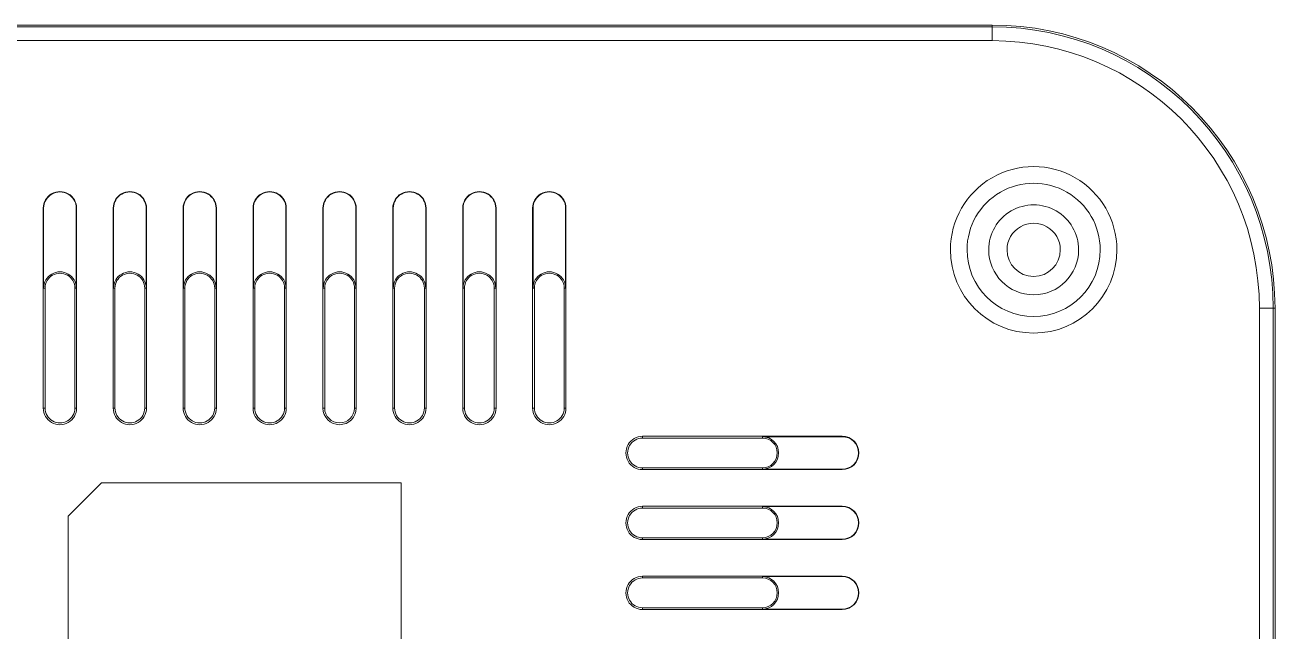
# Model space of a CAD drawing. Header units: millimetres. Extents: x -1304 to 1304, y -904 to 904.
# Drawn here: x -886.5 to -811.4, y 509.1 to 545.5 of the extents above; entities that cross this region are included whole.
import ezdxf

# ---------------------------------------------------------------- set-up
doc = ezdxf.new("R2010")
doc.units = ezdxf.units.MM
doc.header["$MEASUREMENT"] = 0
doc.layers.add('layer 1', color=7, linetype='Continuous')

msp = doc.modelspace()

# ---------------------------------------------------------------- linework, layer by layer
at = {"layer": 'layer 1', "color": 155, "lineweight": 18}
for points in [[(-919.3635, 545.5152), (-919.3635, 545.5152), (-828.3635, 545.5152), (-828.3635, 545.5152)], [(-828.3635, 545.4034), (-828.3635, 545.4034), (-919.3635, 545.4034), (-919.3635, 545.4034)], [(-811.3635, 528.5152), (-811.3635, 537.904), (-818.9746, 545.5151), (-828.3634, 545.5152)], [(-811.4752, 528.5152), (-811.4752, 537.8422), (-819.0363, 545.4033), (-828.3634, 545.4034)], [(-828.3635, 544.5755), (-828.3635, 544.5755), (-919.3635, 544.5755), (-919.3635, 544.5755)], [(-812.3031, 528.5152), (-812.3031, 537.385), (-819.4935, 544.5754), (-828.3634, 544.5755)], [(-885.3635, 522.5152), (-885.3635, 522.5152), (-885.3635, 534.5152), (-885.3635, 534.5152)], [(-885.3425, 534.5152), (-885.3425, 534.5152), (-885.3425, 529.7152), (-885.3425, 529.7152)], [(-883.3844, 529.7152), (-883.3844, 529.7152), (-883.3844, 534.5152), (-883.3844, 534.5152)], [(-883.3635, 534.5152), (-883.3635, 534.5152), (-883.3635, 522.5152), (-883.3635, 522.5152)], [(-881.1635, 522.5152), (-881.1635, 522.5152), (-881.1635, 534.5152), (-881.1635, 534.5152)], [(-881.1425, 534.5152), (-881.1425, 534.5152), (-881.1425, 529.7152), (-881.1425, 529.7152)], [(-879.1844, 529.7152), (-879.1844, 529.7152), (-879.1844, 534.5152), (-879.1844, 534.5152)], [(-879.1635, 534.5152), (-879.1635, 534.5152), (-879.1635, 522.5152), (-879.1635, 522.5152)], [(-876.9635, 522.5152), (-876.9635, 522.5152), (-876.9635, 534.5152), (-876.9635, 534.5152)], [(-876.9425, 534.5152), (-876.9425, 534.5152), (-876.9425, 529.7152), (-876.9425, 529.7152)], [(-874.9844, 529.7152), (-874.9844, 529.7152), (-874.9844, 534.5152), (-874.9844, 534.5152)], [(-874.9635, 534.5152), (-874.9635, 534.5152), (-874.9635, 522.5152), (-874.9635, 522.5152)], [(-872.7635, 522.5152), (-872.7635, 522.5152), (-872.7635, 534.5152), (-872.7635, 534.5152)], [(-872.7425, 534.5152), (-872.7425, 534.5152), (-872.7425, 529.7152), (-872.7425, 529.7152)], [(-870.7844, 529.7152), (-870.7844, 529.7152), (-870.7844, 534.5152), (-870.7844, 534.5152)], [(-870.7635, 534.5152), (-870.7635, 534.5152), (-870.7635, 522.5152), (-870.7635, 522.5152)], [(-868.5635, 522.5152), (-868.5635, 522.5152), (-868.5635, 534.5152), (-868.5635, 534.5152)], [(-868.5425, 534.5152), (-868.5425, 534.5152), (-868.5425, 529.7152), (-868.5425, 529.7152)], [(-866.5844, 529.7152), (-866.5844, 529.7152), (-866.5844, 534.5152), (-866.5844, 534.5152)], [(-866.5635, 534.5152), (-866.5635, 534.5152), (-866.5635, 522.5152), (-866.5635, 522.5152)], [(-864.3635, 522.5152), (-864.3635, 522.5152), (-864.3635, 534.5152), (-864.3635, 534.5152)], [(-864.3425, 534.5152), (-864.3425, 534.5152), (-864.3425, 529.7152), (-864.3425, 529.7152)], [(-862.3844, 529.7152), (-862.3844, 529.7152), (-862.3844, 534.5152), (-862.3844, 534.5152)], [(-862.3635, 534.5152), (-862.3635, 534.5152), (-862.3635, 522.5152), (-862.3635, 522.5152)], [(-860.1635, 522.5152), (-860.1635, 522.5152), (-860.1635, 534.5152), (-860.1635, 534.5152)], [(-860.1425, 534.5152), (-860.1425, 534.5152), (-860.1425, 529.7152), (-860.1425, 529.7152)], [(-858.1844, 529.7152), (-858.1844, 529.7152), (-858.1844, 534.5152), (-858.1844, 534.5152)], [(-858.1635, 534.5152), (-858.1635, 534.5152), (-858.1635, 522.5152), (-858.1635, 522.5152)], [(-855.9635, 522.5152), (-855.9635, 522.5152), (-855.9635, 534.5152), (-855.9635, 534.5152)], [(-855.9425, 534.5152), (-855.9425, 534.5152), (-855.9425, 529.7152), (-855.9425, 529.7152)], [(-853.9844, 529.7152), (-853.9844, 529.7152), (-853.9844, 534.5152), (-853.9844, 534.5152)], [(-853.9635, 534.5152), (-853.9635, 534.5152), (-853.9635, 522.5152), (-853.9635, 522.5152)], [(-885.2586, 529.7152), (-885.2586, 529.7152), (-885.2586, 522.5152), (-885.2586, 522.5152)], [(-883.4683, 522.5152), (-883.4683, 522.5152), (-883.4683, 529.7152), (-883.4683, 529.7152)], [(-881.0586, 529.7152), (-881.0586, 529.7152), (-881.0586, 522.5152), (-881.0586, 522.5152)], [(-879.2683, 522.5152), (-879.2683, 522.5152), (-879.2683, 529.7152), (-879.2683, 529.7152)], [(-876.8586, 529.7152), (-876.8586, 529.7152), (-876.8586, 522.5152), (-876.8586, 522.5152)], [(-875.0683, 522.5152), (-875.0683, 522.5152), (-875.0683, 529.7152), (-875.0683, 529.7152)], [(-872.6586, 529.7152), (-872.6586, 529.7152), (-872.6586, 522.5152), (-872.6586, 522.5152)], [(-870.8683, 522.5152), (-870.8683, 522.5152), (-870.8683, 529.7152), (-870.8683, 529.7152)], [(-868.4586, 529.7152), (-868.4586, 529.7152), (-868.4586, 522.5152), (-868.4586, 522.5152)], [(-866.6683, 522.5152), (-866.6683, 522.5152), (-866.6683, 529.7152), (-866.6683, 529.7152)], [(-864.2586, 529.7152), (-864.2586, 529.7152), (-864.2586, 522.5152), (-864.2586, 522.5152)], [(-862.4683, 522.5152), (-862.4683, 522.5152), (-862.4683, 529.7152), (-862.4683, 529.7152)], [(-860.0586, 529.7152), (-860.0586, 529.7152), (-860.0586, 522.5152), (-860.0586, 522.5152)], [(-858.2683, 522.5152), (-858.2683, 522.5152), (-858.2683, 529.7152), (-858.2683, 529.7152)], [(-855.8586, 529.7152), (-855.8586, 529.7152), (-855.8586, 522.5152), (-855.8586, 522.5152)], [(-854.0683, 522.5152), (-854.0683, 522.5152), (-854.0683, 529.7152), (-854.0683, 529.7152)], [(-812.3031, 477.5152), (-812.3031, 477.5152), (-812.3031, 528.5152), (-812.3031, 528.5152)], [(-811.4752, 477.5152), (-811.4752, 477.5152), (-811.4752, 528.5152), (-811.4752, 528.5152)], [(-811.3635, 528.5152), (-811.3635, 528.5152), (-811.3635, 477.5152), (-811.3635, 477.5152)], [(-849.3635, 520.8152), (-849.3635, 520.8152), (-837.3635, 520.8152), (-837.3635, 520.8152)], [(-842.1635, 520.7103), (-842.1635, 520.7103), (-849.3635, 520.7103), (-849.3635, 520.7103)], [(-837.3635, 520.7942), (-837.3635, 520.7942), (-842.1635, 520.7942), (-842.1635, 520.7942)], [(-849.3635, 518.92), (-849.3635, 518.92), (-842.1635, 518.92), (-842.1635, 518.92)], [(-837.3635, 518.8152), (-837.3635, 518.8152), (-849.3635, 518.8152), (-849.3635, 518.8152)], [(-842.1635, 518.8361), (-842.1635, 518.8361), (-837.3635, 518.8361), (-837.3635, 518.8361)], [(-883.8635, 516.0152), (-883.8635, 516.0152), (-881.8635, 518.0152), (-881.8635, 518.0152)], [(-863.8635, 518.0152), (-863.8635, 518.0152), (-881.8635, 518.0152), (-881.8635, 518.0152)], [(-863.8635, 488.0152), (-863.8635, 488.0152), (-863.8635, 518.0152), (-863.8635, 518.0152)], [(-883.8635, 516.0152), (-883.8635, 516.0152), (-883.8635, 488.0152), (-883.8635, 488.0152)], [(-849.3635, 516.6152), (-849.3635, 516.6152), (-837.3635, 516.6152), (-837.3635, 516.6152)], [(-842.1635, 516.5103), (-842.1635, 516.5103), (-849.3635, 516.5103), (-849.3635, 516.5103)], [(-837.3635, 516.5942), (-837.3635, 516.5942), (-842.1635, 516.5942), (-842.1635, 516.5942)], [(-849.3635, 514.72), (-849.3635, 514.72), (-842.1635, 514.72), (-842.1635, 514.72)], [(-837.3635, 514.6152), (-837.3635, 514.6152), (-849.3635, 514.6152), (-849.3635, 514.6152)], [(-842.1635, 514.6361), (-842.1635, 514.6361), (-837.3635, 514.6361), (-837.3635, 514.6361)], [(-849.3635, 512.4152), (-849.3635, 512.4152), (-837.3635, 512.4152), (-837.3635, 512.4152)], [(-842.1635, 512.3103), (-842.1635, 512.3103), (-849.3635, 512.3103), (-849.3635, 512.3103)], [(-837.3635, 512.3942), (-837.3635, 512.3942), (-842.1635, 512.3942), (-842.1635, 512.3942)], [(-849.3635, 510.52), (-849.3635, 510.52), (-842.1635, 510.52), (-842.1635, 510.52)], [(-837.3635, 510.4152), (-837.3635, 510.4152), (-849.3635, 510.4152), (-849.3635, 510.4152)], [(-842.1635, 510.4361), (-842.1635, 510.4361), (-837.3635, 510.4361), (-837.3635, 510.4361)]]:
    msp.add_open_spline(points, degree=3, dxfattribs=at)
at = {"layer": 'layer 1', "color": 155, "lineweight": 13}
for points in [[(-828.3635, 545.5152), (-828.3635, 545.5152), (-828.3635, 545.4034), (-828.3635, 545.4034)], [(-828.3635, 544.5755), (-828.3635, 544.5755), (-828.3635, 545.4034), (-828.3635, 545.4034)], [(-885.3635, 534.5152), (-885.3635, 534.5152), (-885.3425, 534.5152), (-885.3425, 534.5152)], [(-883.3635, 534.5152), (-883.3635, 534.5152), (-883.3844, 534.5152), (-883.3844, 534.5152)], [(-881.1635, 534.5152), (-881.1635, 534.5152), (-881.1425, 534.5152), (-881.1425, 534.5152)], [(-879.1635, 534.5152), (-879.1635, 534.5152), (-879.1844, 534.5152), (-879.1844, 534.5152)], [(-876.9635, 534.5152), (-876.9635, 534.5152), (-876.9425, 534.5152), (-876.9425, 534.5152)], [(-874.9635, 534.5152), (-874.9635, 534.5152), (-874.9844, 534.5152), (-874.9844, 534.5152)], [(-872.7635, 534.5152), (-872.7635, 534.5152), (-872.7425, 534.5152), (-872.7425, 534.5152)], [(-870.7635, 534.5152), (-870.7635, 534.5152), (-870.7844, 534.5152), (-870.7844, 534.5152)], [(-868.5635, 534.5152), (-868.5635, 534.5152), (-868.5425, 534.5152), (-868.5425, 534.5152)], [(-866.5635, 534.5152), (-866.5635, 534.5152), (-866.5844, 534.5152), (-866.5844, 534.5152)], [(-864.3635, 534.5152), (-864.3635, 534.5152), (-864.3425, 534.5152), (-864.3425, 534.5152)], [(-862.3635, 534.5152), (-862.3635, 534.5152), (-862.3844, 534.5152), (-862.3844, 534.5152)], [(-860.1635, 534.5152), (-860.1635, 534.5152), (-860.1425, 534.5152), (-860.1425, 534.5152)], [(-858.1635, 534.5152), (-858.1635, 534.5152), (-858.1844, 534.5152), (-858.1844, 534.5152)], [(-855.9635, 534.5152), (-855.9635, 534.5152), (-855.9425, 534.5152), (-855.9425, 534.5152)], [(-853.9635, 534.5152), (-853.9635, 534.5152), (-853.9844, 534.5152), (-853.9844, 534.5152)], [(-885.3425, 529.7152), (-885.3425, 529.7152), (-885.2586, 529.7152), (-885.2586, 529.7152)], [(-883.3844, 529.7152), (-883.3844, 529.7152), (-883.4683, 529.7152), (-883.4683, 529.7152)], [(-881.1425, 529.7152), (-881.1425, 529.7152), (-881.0586, 529.7152), (-881.0586, 529.7152)], [(-879.1844, 529.7152), (-879.1844, 529.7152), (-879.2683, 529.7152), (-879.2683, 529.7152)], [(-876.9425, 529.7152), (-876.9425, 529.7152), (-876.8586, 529.7152), (-876.8586, 529.7152)], [(-874.9844, 529.7152), (-874.9844, 529.7152), (-875.0683, 529.7152), (-875.0683, 529.7152)], [(-872.7425, 529.7152), (-872.7425, 529.7152), (-872.6586, 529.7152), (-872.6586, 529.7152)], [(-870.7844, 529.7152), (-870.7844, 529.7152), (-870.8683, 529.7152), (-870.8683, 529.7152)], [(-868.5425, 529.7152), (-868.5425, 529.7152), (-868.4586, 529.7152), (-868.4586, 529.7152)], [(-866.5844, 529.7152), (-866.5844, 529.7152), (-866.6683, 529.7152), (-866.6683, 529.7152)], [(-864.3425, 529.7152), (-864.3425, 529.7152), (-864.2586, 529.7152), (-864.2586, 529.7152)], [(-862.3844, 529.7152), (-862.3844, 529.7152), (-862.4683, 529.7152), (-862.4683, 529.7152)], [(-860.1425, 529.7152), (-860.1425, 529.7152), (-860.0586, 529.7152), (-860.0586, 529.7152)], [(-858.1844, 529.7152), (-858.1844, 529.7152), (-858.2683, 529.7152), (-858.2683, 529.7152)], [(-855.9425, 529.7152), (-855.9425, 529.7152), (-855.8586, 529.7152), (-855.8586, 529.7152)], [(-853.9844, 529.7152), (-853.9844, 529.7152), (-854.0683, 529.7152), (-854.0683, 529.7152)], [(-812.3031, 528.5152), (-812.3031, 528.5152), (-811.4752, 528.5152), (-811.4752, 528.5152)], [(-811.3635, 528.5152), (-811.3635, 528.5152), (-811.4752, 528.5152), (-811.4752, 528.5152)], [(-885.3635, 522.5152), (-885.3635, 522.5152), (-885.2586, 522.5152), (-885.2586, 522.5152)], [(-883.3635, 522.5152), (-883.3635, 522.5152), (-883.4683, 522.5152), (-883.4683, 522.5152)], [(-881.1635, 522.5152), (-881.1635, 522.5152), (-881.0586, 522.5152), (-881.0586, 522.5152)], [(-879.1635, 522.5152), (-879.1635, 522.5152), (-879.2683, 522.5152), (-879.2683, 522.5152)], [(-876.9635, 522.5152), (-876.9635, 522.5152), (-876.8586, 522.5152), (-876.8586, 522.5152)], [(-874.9635, 522.5152), (-874.9635, 522.5152), (-875.0683, 522.5152), (-875.0683, 522.5152)], [(-872.7635, 522.5152), (-872.7635, 522.5152), (-872.6586, 522.5152), (-872.6586, 522.5152)], [(-870.7635, 522.5152), (-870.7635, 522.5152), (-870.8683, 522.5152), (-870.8683, 522.5152)], [(-868.5635, 522.5152), (-868.5635, 522.5152), (-868.4586, 522.5152), (-868.4586, 522.5152)], [(-866.5635, 522.5152), (-866.5635, 522.5152), (-866.6683, 522.5152), (-866.6683, 522.5152)], [(-864.3635, 522.5152), (-864.3635, 522.5152), (-864.2586, 522.5152), (-864.2586, 522.5152)], [(-862.3635, 522.5152), (-862.3635, 522.5152), (-862.4683, 522.5152), (-862.4683, 522.5152)], [(-860.1635, 522.5152), (-860.1635, 522.5152), (-860.0586, 522.5152), (-860.0586, 522.5152)], [(-858.1635, 522.5152), (-858.1635, 522.5152), (-858.2683, 522.5152), (-858.2683, 522.5152)], [(-855.9635, 522.5152), (-855.9635, 522.5152), (-855.8586, 522.5152), (-855.8586, 522.5152)], [(-853.9635, 522.5152), (-853.9635, 522.5152), (-854.0683, 522.5152), (-854.0683, 522.5152)], [(-849.3635, 520.8152), (-849.3635, 520.8152), (-849.3635, 520.7103), (-849.3635, 520.7103)], [(-842.1635, 520.7942), (-842.1635, 520.7942), (-842.1635, 520.7103), (-842.1635, 520.7103)], [(-837.3635, 520.8152), (-837.3635, 520.8152), (-837.3635, 520.7942), (-837.3635, 520.7942)], [(-849.3635, 518.8152), (-849.3635, 518.8152), (-849.3635, 518.92), (-849.3635, 518.92)], [(-842.1635, 518.8361), (-842.1635, 518.8361), (-842.1635, 518.92), (-842.1635, 518.92)], [(-837.3635, 518.8152), (-837.3635, 518.8152), (-837.3635, 518.8361), (-837.3635, 518.8361)], [(-849.3635, 516.6152), (-849.3635, 516.6152), (-849.3635, 516.5103), (-849.3635, 516.5103)], [(-842.1635, 516.5942), (-842.1635, 516.5942), (-842.1635, 516.5103), (-842.1635, 516.5103)], [(-837.3635, 516.6152), (-837.3635, 516.6152), (-837.3635, 516.5942), (-837.3635, 516.5942)], [(-849.3635, 514.6152), (-849.3635, 514.6152), (-849.3635, 514.72), (-849.3635, 514.72)], [(-842.1635, 514.6361), (-842.1635, 514.6361), (-842.1635, 514.72), (-842.1635, 514.72)], [(-837.3635, 514.6152), (-837.3635, 514.6152), (-837.3635, 514.6361), (-837.3635, 514.6361)], [(-849.3635, 512.4152), (-849.3635, 512.4152), (-849.3635, 512.3103), (-849.3635, 512.3103)], [(-842.1635, 512.3942), (-842.1635, 512.3942), (-842.1635, 512.3103), (-842.1635, 512.3103)], [(-837.3635, 512.4152), (-837.3635, 512.4152), (-837.3635, 512.3942), (-837.3635, 512.3942)], [(-849.3635, 510.4152), (-849.3635, 510.4152), (-849.3635, 510.52), (-849.3635, 510.52)], [(-842.1635, 510.4361), (-842.1635, 510.4361), (-842.1635, 510.52), (-842.1635, 510.52)], [(-837.3635, 510.4152), (-837.3635, 510.4152), (-837.3635, 510.4361), (-837.3635, 510.4361)]]:
    msp.add_open_spline(points, degree=3, dxfattribs=at)
at = {"layer": 'layer 1', "color": 155, "lineweight": 18}
for points, knots in [([(-820.8635, 532.0152), (-820.8635, 533.8015), (-821.8165, 535.4521), (-823.3635, 536.3453), (-824.9105, 537.2384), (-826.8165, 537.2384), (-828.3635, 536.3453), (-829.9105, 535.4521), (-830.8635, 533.8015), (-830.8635, 532.0152)], [0, 0, 0, 0, 0.3333333, 0.3333333, 0.3333333, 0.6666667, 0.6666667, 0.6666667, 1, 1, 1, 1]), ([(-883.3635, 534.5152), (-883.3635, 534.8724), (-883.5541, 535.2025), (-883.8635, 535.3812), (-884.1729, 535.5598), (-884.5541, 535.5598), (-884.8635, 535.3812), (-885.1729, 535.2025), (-885.3635, 534.8724), (-885.3635, 534.5152)], [0, 0, 0, 0, 0.3333333, 0.3333333, 0.3333333, 0.6666667, 0.6666667, 0.6666667, 1, 1, 1, 1]), ([(-883.3844, 534.5152), (-883.3844, 534.8649), (-883.571, 535.1881), (-883.8739, 535.363), (-884.1769, 535.5379), (-884.5501, 535.5379), (-884.853, 535.363), (-885.1559, 535.1881), (-885.3425, 534.8649), (-885.3425, 534.5152)], [0, 0, 0, 0, 0.3333333, 0.3333333, 0.3333333, 0.6666667, 0.6666667, 0.6666667, 1, 1, 1, 1]), ([(-879.1635, 534.5152), (-879.1635, 534.8724), (-879.3541, 535.2025), (-879.6635, 535.3812), (-879.9729, 535.5598), (-880.3541, 535.5598), (-880.6635, 535.3812), (-880.9729, 535.2025), (-881.1635, 534.8724), (-881.1635, 534.5152)], [0, 0, 0, 0, 0.3333333, 0.3333333, 0.3333333, 0.6666667, 0.6666667, 0.6666667, 1, 1, 1, 1]), ([(-879.1844, 534.5152), (-879.1844, 534.8649), (-879.371, 535.1881), (-879.6739, 535.363), (-879.9769, 535.5379), (-880.3501, 535.5379), (-880.653, 535.363), (-880.9559, 535.1881), (-881.1425, 534.8649), (-881.1425, 534.5152)], [0, 0, 0, 0, 0.3333333, 0.3333333, 0.3333333, 0.6666667, 0.6666667, 0.6666667, 1, 1, 1, 1]), ([(-874.9635, 534.5152), (-874.9635, 534.8724), (-875.1541, 535.2025), (-875.4635, 535.3812), (-875.7729, 535.5598), (-876.1541, 535.5598), (-876.4635, 535.3812), (-876.7729, 535.2025), (-876.9635, 534.8724), (-876.9635, 534.5152)], [0, 0, 0, 0, 0.3333333, 0.3333333, 0.3333333, 0.6666667, 0.6666667, 0.6666667, 1, 1, 1, 1]), ([(-874.9844, 534.5152), (-874.9844, 534.8649), (-875.171, 535.1881), (-875.4739, 535.363), (-875.7769, 535.5379), (-876.1501, 535.5379), (-876.453, 535.363), (-876.7559, 535.1881), (-876.9425, 534.8649), (-876.9425, 534.5152)], [0, 0, 0, 0, 0.3333333, 0.3333333, 0.3333333, 0.6666667, 0.6666667, 0.6666667, 1, 1, 1, 1]), ([(-870.7635, 534.5152), (-870.7635, 534.8724), (-870.9541, 535.2025), (-871.2635, 535.3812), (-871.5729, 535.5598), (-871.9541, 535.5598), (-872.2635, 535.3812), (-872.5729, 535.2025), (-872.7635, 534.8724), (-872.7635, 534.5152)], [0, 0, 0, 0, 0.3333333, 0.3333333, 0.3333333, 0.6666667, 0.6666667, 0.6666667, 1, 1, 1, 1]), ([(-870.7844, 534.5152), (-870.7844, 534.8649), (-870.971, 535.1881), (-871.2739, 535.363), (-871.5769, 535.5379), (-871.9501, 535.5379), (-872.253, 535.363), (-872.5559, 535.1881), (-872.7425, 534.8649), (-872.7425, 534.5152)], [0, 0, 0, 0, 0.3333333, 0.3333333, 0.3333333, 0.6666667, 0.6666667, 0.6666667, 1, 1, 1, 1]), ([(-866.5635, 534.5152), (-866.5635, 534.8724), (-866.7541, 535.2025), (-867.0635, 535.3812), (-867.3729, 535.5598), (-867.7541, 535.5598), (-868.0635, 535.3812), (-868.3729, 535.2025), (-868.5635, 534.8724), (-868.5635, 534.5152)], [0, 0, 0, 0, 0.3333333, 0.3333333, 0.3333333, 0.6666667, 0.6666667, 0.6666667, 1, 1, 1, 1]), ([(-866.5844, 534.5152), (-866.5844, 534.8649), (-866.771, 535.1881), (-867.0739, 535.363), (-867.3769, 535.5379), (-867.7501, 535.5379), (-868.053, 535.363), (-868.3559, 535.1881), (-868.5425, 534.8649), (-868.5425, 534.5152)], [0, 0, 0, 0, 0.3333333, 0.3333333, 0.3333333, 0.6666667, 0.6666667, 0.6666667, 1, 1, 1, 1]), ([(-862.3635, 534.5152), (-862.3635, 534.8724), (-862.5541, 535.2025), (-862.8635, 535.3812), (-863.1729, 535.5598), (-863.5541, 535.5598), (-863.8635, 535.3812), (-864.1729, 535.2025), (-864.3635, 534.8724), (-864.3635, 534.5152)], [0, 0, 0, 0, 0.3333333, 0.3333333, 0.3333333, 0.6666667, 0.6666667, 0.6666667, 1, 1, 1, 1]), ([(-862.3844, 534.5152), (-862.3844, 534.8649), (-862.571, 535.1881), (-862.8739, 535.363), (-863.1769, 535.5379), (-863.5501, 535.5379), (-863.853, 535.363), (-864.1559, 535.1881), (-864.3425, 534.8649), (-864.3425, 534.5152)], [0, 0, 0, 0, 0.3333333, 0.3333333, 0.3333333, 0.6666667, 0.6666667, 0.6666667, 1, 1, 1, 1]), ([(-858.1635, 534.5152), (-858.1635, 534.8724), (-858.3541, 535.2025), (-858.6635, 535.3812), (-858.9729, 535.5598), (-859.3541, 535.5598), (-859.6635, 535.3812), (-859.9729, 535.2025), (-860.1635, 534.8724), (-860.1635, 534.5152)], [0, 0, 0, 0, 0.3333333, 0.3333333, 0.3333333, 0.6666667, 0.6666667, 0.6666667, 1, 1, 1, 1]), ([(-858.1844, 534.5152), (-858.1844, 534.8649), (-858.371, 535.1881), (-858.6739, 535.363), (-858.9769, 535.5379), (-859.3501, 535.5379), (-859.653, 535.363), (-859.9559, 535.1881), (-860.1425, 534.8649), (-860.1425, 534.5152)], [0, 0, 0, 0, 0.3333333, 0.3333333, 0.3333333, 0.6666667, 0.6666667, 0.6666667, 1, 1, 1, 1]), ([(-853.9635, 534.5152), (-853.9635, 534.8724), (-854.1541, 535.2025), (-854.4635, 535.3812), (-854.7729, 535.5598), (-855.1541, 535.5598), (-855.4635, 535.3812), (-855.7729, 535.2025), (-855.9635, 534.8724), (-855.9635, 534.5152)], [0, 0, 0, 0, 0.3333333, 0.3333333, 0.3333333, 0.6666667, 0.6666667, 0.6666667, 1, 1, 1, 1]), ([(-853.9844, 534.5152), (-853.9844, 534.8649), (-854.171, 535.1881), (-854.4739, 535.363), (-854.7769, 535.5379), (-855.1501, 535.5379), (-855.453, 535.363), (-855.7559, 535.1881), (-855.9425, 534.8649), (-855.9425, 534.5152)], [0, 0, 0, 0, 0.3333333, 0.3333333, 0.3333333, 0.6666667, 0.6666667, 0.6666667, 1, 1, 1, 1]), ([(-821.8635, 532.0152), (-821.8635, 533.4442), (-822.6259, 534.7647), (-823.8635, 535.4793), (-825.1011, 536.1938), (-826.6259, 536.1938), (-827.8635, 535.4793), (-829.1011, 534.7647), (-829.8635, 533.4442), (-829.8635, 532.0152)], [0, 0, 0, 0, 0.3333333, 0.3333333, 0.3333333, 0.6666667, 0.6666667, 0.6666667, 1, 1, 1, 1]), ([(-823.1635, 532.0152), (-823.1635, 532.9798), (-823.6781, 533.8711), (-824.5135, 534.3534), (-825.3488, 534.8357), (-826.3781, 534.8357), (-827.2135, 534.3534), (-828.0488, 533.8711), (-828.5635, 532.9798), (-828.5635, 532.0152)], [0, 0, 0, 0, 0.3333333, 0.3333333, 0.3333333, 0.6666667, 0.6666667, 0.6666667, 1, 1, 1, 1]), ([(-824.2635, 532.0152), (-824.2635, 532.5868), (-824.5684, 533.115), (-825.0635, 533.4008), (-825.5585, 533.6866), (-826.1684, 533.6866), (-826.6635, 533.4008), (-827.1585, 533.115), (-827.4635, 532.5868), (-827.4635, 532.0152)], [0, 0, 0, 0, 0.3333333, 0.3333333, 0.3333333, 0.6666667, 0.6666667, 0.6666667, 1, 1, 1, 1]), ([(-830.8635, 532.0152), (-830.8635, 529.2537), (-828.6249, 527.0152), (-825.8635, 527.0152), (-823.1021, 527.0151), (-820.8635, 529.2537), (-820.8635, 532.0151)], [0, 0, 0, 0, 0.5, 0.5, 0.5, 1, 1, 1, 1]), ([(-829.8635, 532.0152), (-829.8635, 529.806), (-828.0726, 528.0152), (-825.8635, 528.0152), (-823.6543, 528.0152), (-821.8635, 529.806), (-821.8635, 532.0151)], [0, 0, 0, 0, 0.5, 0.5, 0.5, 1, 1, 1, 1]), ([(-828.5635, 532.0152), (-828.5635, 530.524), (-827.3546, 529.3152), (-825.8635, 529.3152), (-824.3723, 529.3152), (-823.1635, 530.524), (-823.1635, 532.0151)], [0, 0, 0, 0, 0.5, 0.5, 0.5, 1, 1, 1, 1]), ([(-827.4635, 532.0152), (-827.4635, 531.1315), (-826.7471, 530.4152), (-825.8635, 530.4152), (-824.9798, 530.4152), (-824.2635, 531.1315), (-824.2635, 532.0151)], [0, 0, 0, 0, 0.5, 0.5, 0.5, 1, 1, 1, 1]), ([(-883.3844, 529.7152), (-883.3844, 530.0649), (-883.571, 530.3881), (-883.8739, 530.563), (-884.1769, 530.7379), (-884.5501, 530.7379), (-884.853, 530.563), (-885.1559, 530.3881), (-885.3425, 530.0649), (-885.3425, 529.7152)], [0, 0, 0, 0, 0.3333333, 0.3333333, 0.3333333, 0.6666667, 0.6666667, 0.6666667, 1, 1, 1, 1]), ([(-883.4683, 529.7152), (-883.4683, 530.035), (-883.6389, 530.3305), (-883.9159, 530.4904), (-884.1928, 530.6503), (-884.5341, 530.6503), (-884.811, 530.4904), (-885.088, 530.3305), (-885.2586, 530.035), (-885.2586, 529.7152)], [0, 0, 0, 0, 0.3333333, 0.3333333, 0.3333333, 0.6666667, 0.6666667, 0.6666667, 1, 1, 1, 1]), ([(-879.1844, 529.7152), (-879.1844, 530.0649), (-879.371, 530.3881), (-879.6739, 530.563), (-879.9769, 530.7379), (-880.3501, 530.7379), (-880.653, 530.563), (-880.9559, 530.3881), (-881.1425, 530.0649), (-881.1425, 529.7152)], [0, 0, 0, 0, 0.3333333, 0.3333333, 0.3333333, 0.6666667, 0.6666667, 0.6666667, 1, 1, 1, 1]), ([(-879.2683, 529.7152), (-879.2683, 530.035), (-879.4389, 530.3305), (-879.7159, 530.4904), (-879.9928, 530.6503), (-880.3341, 530.6503), (-880.611, 530.4904), (-880.888, 530.3305), (-881.0586, 530.035), (-881.0586, 529.7152)], [0, 0, 0, 0, 0.3333333, 0.3333333, 0.3333333, 0.6666667, 0.6666667, 0.6666667, 1, 1, 1, 1]), ([(-874.9844, 529.7152), (-874.9844, 530.0649), (-875.171, 530.3881), (-875.4739, 530.563), (-875.7769, 530.7379), (-876.1501, 530.7379), (-876.453, 530.563), (-876.7559, 530.3881), (-876.9425, 530.0649), (-876.9425, 529.7152)], [0, 0, 0, 0, 0.3333333, 0.3333333, 0.3333333, 0.6666667, 0.6666667, 0.6666667, 1, 1, 1, 1]), ([(-875.0683, 529.7152), (-875.0683, 530.035), (-875.2389, 530.3305), (-875.5159, 530.4904), (-875.7928, 530.6503), (-876.1341, 530.6503), (-876.411, 530.4904), (-876.688, 530.3305), (-876.8586, 530.035), (-876.8586, 529.7152)], [0, 0, 0, 0, 0.3333333, 0.3333333, 0.3333333, 0.6666667, 0.6666667, 0.6666667, 1, 1, 1, 1]), ([(-870.7844, 529.7152), (-870.7844, 530.0649), (-870.971, 530.3881), (-871.2739, 530.563), (-871.5769, 530.7379), (-871.9501, 530.7379), (-872.253, 530.563), (-872.5559, 530.3881), (-872.7425, 530.0649), (-872.7425, 529.7152)], [0, 0, 0, 0, 0.3333333, 0.3333333, 0.3333333, 0.6666667, 0.6666667, 0.6666667, 1, 1, 1, 1]), ([(-870.8683, 529.7152), (-870.8683, 530.035), (-871.0389, 530.3305), (-871.3159, 530.4904), (-871.5928, 530.6503), (-871.9341, 530.6503), (-872.211, 530.4904), (-872.488, 530.3305), (-872.6586, 530.035), (-872.6586, 529.7152)], [0, 0, 0, 0, 0.3333333, 0.3333333, 0.3333333, 0.6666667, 0.6666667, 0.6666667, 1, 1, 1, 1]), ([(-866.5844, 529.7152), (-866.5844, 530.0649), (-866.771, 530.3881), (-867.0739, 530.563), (-867.3769, 530.7379), (-867.7501, 530.7379), (-868.053, 530.563), (-868.3559, 530.3881), (-868.5425, 530.0649), (-868.5425, 529.7152)], [0, 0, 0, 0, 0.3333333, 0.3333333, 0.3333333, 0.6666667, 0.6666667, 0.6666667, 1, 1, 1, 1]), ([(-866.6683, 529.7152), (-866.6683, 530.035), (-866.8389, 530.3305), (-867.1159, 530.4904), (-867.3928, 530.6503), (-867.7341, 530.6503), (-868.011, 530.4904), (-868.288, 530.3305), (-868.4586, 530.035), (-868.4586, 529.7152)], [0, 0, 0, 0, 0.3333333, 0.3333333, 0.3333333, 0.6666667, 0.6666667, 0.6666667, 1, 1, 1, 1]), ([(-862.3844, 529.7152), (-862.3844, 530.0649), (-862.571, 530.3881), (-862.8739, 530.563), (-863.1769, 530.7379), (-863.5501, 530.7379), (-863.853, 530.563), (-864.1559, 530.3881), (-864.3425, 530.0649), (-864.3425, 529.7152)], [0, 0, 0, 0, 0.3333333, 0.3333333, 0.3333333, 0.6666667, 0.6666667, 0.6666667, 1, 1, 1, 1]), ([(-862.4683, 529.7152), (-862.4683, 530.035), (-862.6389, 530.3305), (-862.9159, 530.4904), (-863.1928, 530.6503), (-863.5341, 530.6503), (-863.811, 530.4904), (-864.088, 530.3305), (-864.2586, 530.035), (-864.2586, 529.7152)], [0, 0, 0, 0, 0.3333333, 0.3333333, 0.3333333, 0.6666667, 0.6666667, 0.6666667, 1, 1, 1, 1]), ([(-858.1844, 529.7152), (-858.1844, 530.0649), (-858.371, 530.3881), (-858.6739, 530.563), (-858.9769, 530.7379), (-859.3501, 530.7379), (-859.653, 530.563), (-859.9559, 530.3881), (-860.1425, 530.0649), (-860.1425, 529.7152)], [0, 0, 0, 0, 0.3333333, 0.3333333, 0.3333333, 0.6666667, 0.6666667, 0.6666667, 1, 1, 1, 1]), ([(-858.2683, 529.7152), (-858.2683, 530.035), (-858.4389, 530.3305), (-858.7159, 530.4904), (-858.9928, 530.6503), (-859.3341, 530.6503), (-859.611, 530.4904), (-859.888, 530.3305), (-860.0586, 530.035), (-860.0586, 529.7152)], [0, 0, 0, 0, 0.3333333, 0.3333333, 0.3333333, 0.6666667, 0.6666667, 0.6666667, 1, 1, 1, 1]), ([(-853.9844, 529.7152), (-853.9844, 530.0649), (-854.171, 530.3881), (-854.4739, 530.563), (-854.7769, 530.7379), (-855.1501, 530.7379), (-855.453, 530.563), (-855.7559, 530.3881), (-855.9425, 530.0649), (-855.9425, 529.7152)], [0, 0, 0, 0, 0.3333333, 0.3333333, 0.3333333, 0.6666667, 0.6666667, 0.6666667, 1, 1, 1, 1]), ([(-854.0683, 529.7152), (-854.0683, 530.035), (-854.2389, 530.3305), (-854.5159, 530.4904), (-854.7928, 530.6503), (-855.1341, 530.6503), (-855.411, 530.4904), (-855.688, 530.3305), (-855.8586, 530.035), (-855.8586, 529.7152)], [0, 0, 0, 0, 0.3333333, 0.3333333, 0.3333333, 0.6666667, 0.6666667, 0.6666667, 1, 1, 1, 1]), ([(-885.3635, 522.5152), (-885.3635, 522.1579), (-885.1729, 521.8278), (-884.8635, 521.6491), (-884.5541, 521.4705), (-884.1729, 521.4705), (-883.8635, 521.6491), (-883.5541, 521.8278), (-883.3635, 522.1579), (-883.3635, 522.5152)], [0, 0, 0, 0, 0.3333333, 0.3333333, 0.3333333, 0.6666667, 0.6666667, 0.6666667, 1, 1, 1, 1]), ([(-885.2586, 522.5152), (-885.2586, 522.1953), (-885.088, 521.8998), (-884.811, 521.7399), (-884.5341, 521.58), (-884.1928, 521.58), (-883.9159, 521.7399), (-883.6389, 521.8998), (-883.4683, 522.1953), (-883.4683, 522.5152)], [0, 0, 0, 0, 0.3333333, 0.3333333, 0.3333333, 0.6666667, 0.6666667, 0.6666667, 1, 1, 1, 1]), ([(-881.1635, 522.5152), (-881.1635, 522.1579), (-880.9729, 521.8278), (-880.6635, 521.6491), (-880.3541, 521.4705), (-879.9729, 521.4705), (-879.6635, 521.6491), (-879.3541, 521.8278), (-879.1635, 522.1579), (-879.1635, 522.5152)], [0, 0, 0, 0, 0.3333333, 0.3333333, 0.3333333, 0.6666667, 0.6666667, 0.6666667, 1, 1, 1, 1]), ([(-881.0586, 522.5152), (-881.0586, 522.1953), (-880.888, 521.8998), (-880.611, 521.7399), (-880.3341, 521.58), (-879.9928, 521.58), (-879.7159, 521.7399), (-879.4389, 521.8998), (-879.2683, 522.1953), (-879.2683, 522.5152)], [0, 0, 0, 0, 0.3333333, 0.3333333, 0.3333333, 0.6666667, 0.6666667, 0.6666667, 1, 1, 1, 1]), ([(-876.9635, 522.5152), (-876.9635, 522.1579), (-876.7729, 521.8278), (-876.4635, 521.6491), (-876.1541, 521.4705), (-875.7729, 521.4705), (-875.4635, 521.6491), (-875.1541, 521.8278), (-874.9635, 522.1579), (-874.9635, 522.5152)], [0, 0, 0, 0, 0.3333333, 0.3333333, 0.3333333, 0.6666667, 0.6666667, 0.6666667, 1, 1, 1, 1]), ([(-876.8586, 522.5152), (-876.8586, 522.1953), (-876.688, 521.8998), (-876.411, 521.7399), (-876.1341, 521.58), (-875.7928, 521.58), (-875.5159, 521.7399), (-875.2389, 521.8998), (-875.0683, 522.1953), (-875.0683, 522.5152)], [0, 0, 0, 0, 0.3333333, 0.3333333, 0.3333333, 0.6666667, 0.6666667, 0.6666667, 1, 1, 1, 1]), ([(-872.7635, 522.5152), (-872.7635, 522.1579), (-872.5729, 521.8278), (-872.2635, 521.6491), (-871.9541, 521.4705), (-871.5729, 521.4705), (-871.2635, 521.6491), (-870.9541, 521.8278), (-870.7635, 522.1579), (-870.7635, 522.5152)], [0, 0, 0, 0, 0.3333333, 0.3333333, 0.3333333, 0.6666667, 0.6666667, 0.6666667, 1, 1, 1, 1]), ([(-872.6586, 522.5152), (-872.6586, 522.1953), (-872.488, 521.8998), (-872.211, 521.7399), (-871.9341, 521.58), (-871.5928, 521.58), (-871.3159, 521.7399), (-871.0389, 521.8998), (-870.8683, 522.1953), (-870.8683, 522.5152)], [0, 0, 0, 0, 0.3333333, 0.3333333, 0.3333333, 0.6666667, 0.6666667, 0.6666667, 1, 1, 1, 1]), ([(-868.5635, 522.5152), (-868.5635, 521.9629), (-868.1157, 521.5152), (-867.5635, 521.5152), (-867.0112, 521.5152), (-866.5635, 521.9629), (-866.5635, 522.5152)], [0, 0, 0, 0, 0.5, 0.5, 0.5, 1, 1, 1, 1]), ([(-868.4586, 522.5152), (-868.4586, 522.0208), (-868.0579, 521.62), (-867.5635, 521.62), (-867.0691, 521.62), (-866.6683, 522.0208), (-866.6683, 522.5152)], [0, 0, 0, 0, 0.5, 0.5, 0.5, 1, 1, 1, 1]), ([(-864.3635, 522.5152), (-864.3635, 522.1579), (-864.1729, 521.8278), (-863.8635, 521.6491), (-863.5541, 521.4705), (-863.1729, 521.4705), (-862.8635, 521.6491), (-862.5541, 521.8278), (-862.3635, 522.1579), (-862.3635, 522.5152)], [0, 0, 0, 0, 0.3333333, 0.3333333, 0.3333333, 0.6666667, 0.6666667, 0.6666667, 1, 1, 1, 1]), ([(-864.2586, 522.5152), (-864.2586, 522.1953), (-864.088, 521.8998), (-863.811, 521.7399), (-863.5341, 521.58), (-863.1928, 521.58), (-862.9159, 521.7399), (-862.6389, 521.8998), (-862.4683, 522.1953), (-862.4683, 522.5152)], [0, 0, 0, 0, 0.3333333, 0.3333333, 0.3333333, 0.6666667, 0.6666667, 0.6666667, 1, 1, 1, 1]), ([(-860.1635, 522.5152), (-860.1635, 522.1579), (-859.9729, 521.8278), (-859.6635, 521.6491), (-859.3541, 521.4705), (-858.9729, 521.4705), (-858.6635, 521.6491), (-858.3541, 521.8278), (-858.1635, 522.1579), (-858.1635, 522.5152)], [0, 0, 0, 0, 0.3333333, 0.3333333, 0.3333333, 0.6666667, 0.6666667, 0.6666667, 1, 1, 1, 1]), ([(-860.0586, 522.5152), (-860.0586, 522.1953), (-859.888, 521.8998), (-859.611, 521.7399), (-859.3341, 521.58), (-858.9928, 521.58), (-858.7159, 521.7399), (-858.4389, 521.8998), (-858.2683, 522.1953), (-858.2683, 522.5152)], [0, 0, 0, 0, 0.3333333, 0.3333333, 0.3333333, 0.6666667, 0.6666667, 0.6666667, 1, 1, 1, 1]), ([(-855.9635, 522.5152), (-855.9635, 522.1579), (-855.7729, 521.8278), (-855.4635, 521.6491), (-855.1541, 521.4705), (-854.7729, 521.4705), (-854.4635, 521.6491), (-854.1541, 521.8278), (-853.9635, 522.1579), (-853.9635, 522.5152)], [0, 0, 0, 0, 0.3333333, 0.3333333, 0.3333333, 0.6666667, 0.6666667, 0.6666667, 1, 1, 1, 1]), ([(-855.8586, 522.5152), (-855.8586, 522.1953), (-855.688, 521.8998), (-855.411, 521.7399), (-855.1341, 521.58), (-854.7928, 521.58), (-854.5159, 521.7399), (-854.2389, 521.8998), (-854.0683, 522.1953), (-854.0683, 522.5152)], [0, 0, 0, 0, 0.3333333, 0.3333333, 0.3333333, 0.6666667, 0.6666667, 0.6666667, 1, 1, 1, 1]), ([(-849.3635, 520.8152), (-849.7207, 520.8152), (-850.0508, 520.6246), (-850.2295, 520.3152), (-850.4081, 520.0058), (-850.4081, 519.6246), (-850.2295, 519.3152), (-850.0508, 519.0058), (-849.7207, 518.8152), (-849.3635, 518.8152)], [0, 0, 0, 0, 0.3333333, 0.3333333, 0.3333333, 0.6666667, 0.6666667, 0.6666667, 1, 1, 1, 1]), ([(-849.3635, 520.7103), (-849.6833, 520.7103), (-849.9788, 520.5397), (-850.1387, 520.2627), (-850.2986, 519.9858), (-850.2986, 519.6445), (-850.1387, 519.3676), (-849.9788, 519.0906), (-849.6833, 518.92), (-849.3635, 518.92)], [0, 0, 0, 0, 0.3333333, 0.3333333, 0.3333333, 0.6666667, 0.6666667, 0.6666667, 1, 1, 1, 1]), ([(-842.1635, 518.8361), (-841.6228, 518.8361), (-841.1844, 519.2744), (-841.1844, 519.8152), (-841.1844, 520.3559), (-841.6227, 520.7942), (-842.1635, 520.7942)], [0, 0, 0, 0, 0.5, 0.5, 0.5, 1, 1, 1, 1]), ([(-842.1635, 518.92), (-841.6691, 518.92), (-841.2683, 519.3208), (-841.2683, 519.8152), (-841.2683, 520.3096), (-841.6691, 520.7103), (-842.1635, 520.7103)], [0, 0, 0, 0, 0.5, 0.5, 0.5, 1, 1, 1, 1]), ([(-837.3635, 518.8152), (-836.8112, 518.8152), (-836.3635, 519.2629), (-836.3635, 519.8152), (-836.3635, 520.3674), (-836.8112, 520.8152), (-837.3635, 520.8152)], [0, 0, 0, 0, 0.5, 0.5, 0.5, 1, 1, 1, 1]), ([(-837.3635, 518.8361), (-836.8228, 518.8361), (-836.3844, 519.2744), (-836.3844, 519.8152), (-836.3844, 520.3559), (-836.8227, 520.7942), (-837.3635, 520.7942)], [0, 0, 0, 0, 0.5, 0.5, 0.5, 1, 1, 1, 1]), ([(-849.3635, 516.6152), (-849.7207, 516.6152), (-850.0508, 516.4246), (-850.2295, 516.1152), (-850.4081, 515.8058), (-850.4081, 515.4246), (-850.2295, 515.1152), (-850.0508, 514.8058), (-849.7207, 514.6152), (-849.3635, 514.6152)], [0, 0, 0, 0, 0.3333333, 0.3333333, 0.3333333, 0.6666667, 0.6666667, 0.6666667, 1, 1, 1, 1]), ([(-849.3635, 516.5103), (-849.6833, 516.5103), (-849.9788, 516.3397), (-850.1387, 516.0627), (-850.2986, 515.7858), (-850.2986, 515.4445), (-850.1387, 515.1676), (-849.9788, 514.8906), (-849.6833, 514.72), (-849.3635, 514.72)], [0, 0, 0, 0, 0.3333333, 0.3333333, 0.3333333, 0.6666667, 0.6666667, 0.6666667, 1, 1, 1, 1]), ([(-842.1635, 514.6361), (-841.6228, 514.6361), (-841.1844, 515.0744), (-841.1844, 515.6152), (-841.1844, 516.1559), (-841.6227, 516.5942), (-842.1635, 516.5942)], [0, 0, 0, 0, 0.5, 0.5, 0.5, 1, 1, 1, 1]), ([(-842.1635, 514.72), (-841.6691, 514.72), (-841.2683, 515.1208), (-841.2683, 515.6152), (-841.2683, 516.1096), (-841.6691, 516.5103), (-842.1635, 516.5103)], [0, 0, 0, 0, 0.5, 0.5, 0.5, 1, 1, 1, 1]), ([(-837.3635, 514.6152), (-836.8112, 514.6152), (-836.3635, 515.0629), (-836.3635, 515.6152), (-836.3635, 516.1674), (-836.8112, 516.6152), (-837.3635, 516.6152)], [0, 0, 0, 0, 0.5, 0.5, 0.5, 1, 1, 1, 1]), ([(-837.3635, 514.6361), (-836.8228, 514.6361), (-836.3844, 515.0744), (-836.3844, 515.6152), (-836.3844, 516.1559), (-836.8227, 516.5942), (-837.3635, 516.5942)], [0, 0, 0, 0, 0.5, 0.5, 0.5, 1, 1, 1, 1]), ([(-849.3635, 512.4152), (-849.7207, 512.4152), (-850.0508, 512.2246), (-850.2295, 511.9152), (-850.4081, 511.6058), (-850.4081, 511.2246), (-850.2295, 510.9152), (-850.0508, 510.6058), (-849.7207, 510.4152), (-849.3635, 510.4152)], [0, 0, 0, 0, 0.3333333, 0.3333333, 0.3333333, 0.6666667, 0.6666667, 0.6666667, 1, 1, 1, 1]), ([(-849.3635, 512.3103), (-849.6833, 512.3103), (-849.9788, 512.1397), (-850.1387, 511.8627), (-850.2986, 511.5858), (-850.2986, 511.2445), (-850.1387, 510.9676), (-849.9788, 510.6906), (-849.6833, 510.52), (-849.3635, 510.52)], [0, 0, 0, 0, 0.3333333, 0.3333333, 0.3333333, 0.6666667, 0.6666667, 0.6666667, 1, 1, 1, 1]), ([(-842.1635, 510.4361), (-841.6228, 510.4361), (-841.1844, 510.8744), (-841.1844, 511.4152), (-841.1844, 511.9559), (-841.6227, 512.3942), (-842.1635, 512.3942)], [0, 0, 0, 0, 0.5, 0.5, 0.5, 1, 1, 1, 1]), ([(-842.1635, 510.52), (-841.6691, 510.52), (-841.2683, 510.9208), (-841.2683, 511.4152), (-841.2683, 511.9096), (-841.6691, 512.3103), (-842.1635, 512.3103)], [0, 0, 0, 0, 0.5, 0.5, 0.5, 1, 1, 1, 1]), ([(-837.3635, 510.4152), (-836.8112, 510.4152), (-836.3635, 510.8629), (-836.3635, 511.4152), (-836.3635, 511.9674), (-836.8112, 512.4152), (-837.3635, 512.4152)], [0, 0, 0, 0, 0.5, 0.5, 0.5, 1, 1, 1, 1]), ([(-837.3635, 510.4361), (-836.8228, 510.4361), (-836.3844, 510.8744), (-836.3844, 511.4152), (-836.3844, 511.9559), (-836.8227, 512.3942), (-837.3635, 512.3942)], [0, 0, 0, 0, 0.5, 0.5, 0.5, 1, 1, 1, 1])]:
    msp.add_open_spline(points, degree=3, knots=knots, dxfattribs=at)

doc.saveas('drawing.dxf')
